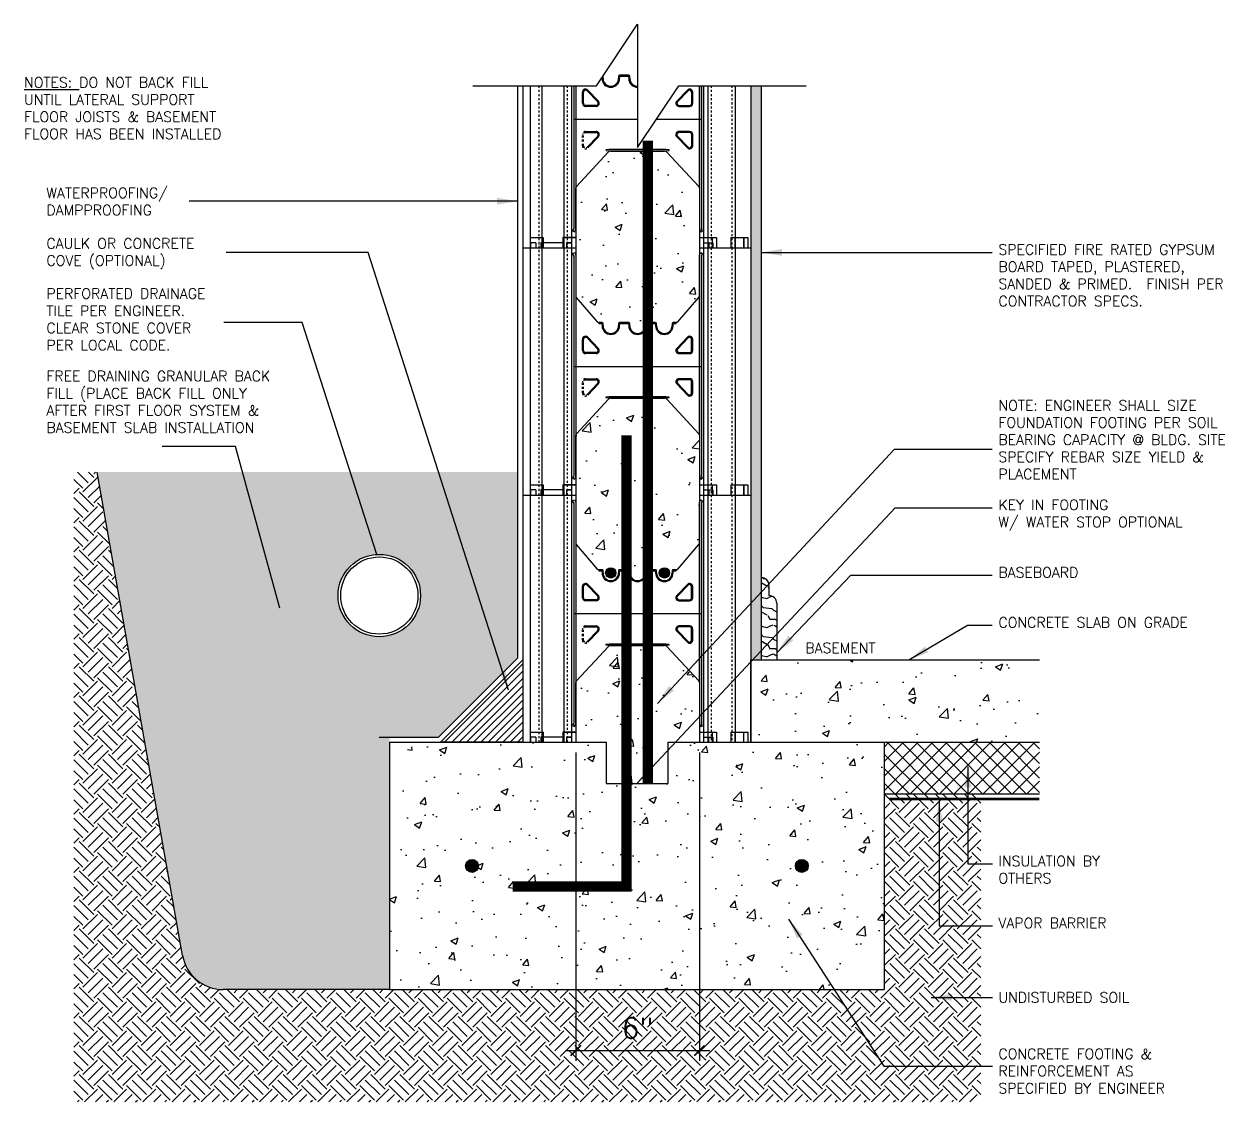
# Model space of a CAD drawing. Header units: inches. Extents: x -21.8 to 36.5, y -77.2 to -24.8.
import ezdxf

# ---------------------------------------------------------------- set-up
doc = ezdxf.new("R2010")
doc.units = ezdxf.units.IN
doc.header["$MEASUREMENT"] = 0
doc.linetypes.add('DASHED2', pattern=[0.375, 0.25, -0.125])
for name, color, linetype in [('LAYER 12', 12, 'Continuous'), ('LAYER 13', 13, 'Continuous'), ('LAYER 3', 3, 'Continuous'), ('LAYER 5', 5, 'Continuous'), ('LAYER 7', 7, 'Continuous'), ('LAYER 8', 8, 'Continuous'), ('LAYER 9', 9, 'Continuous')]:
    doc.layers.add(name, color=color, linetype=linetype)
doc.styles.add('NOTES', font='simplex.shx', dxfattribs={"height": 1})
doc.dimstyles.new('DIM-18$0', dxfattribs={"dimscale": 8, "dimtxt": 1, "dimasz": 0.125, "dimexe": 0.1875, "dimexo": 0.0625, "dimgap": 0.0625, "dimtad": 1, "dimdec": 4, "dimzin": 3, "dimdsep": 46, "dimlunit": 4, "dimtxsty": 'NOTES', "dimblk1": 'ARCHTICK', "dimblk2": 'ARCHTICK', "dimsah": 1, "dimcen": 0.0625, "dimclrd": 256, "dimclre": 256, "dimclrt": 7, "dimadec": 0, "dimazin": 0, "dimtfac": 1, "dimtdec": 4, "dimtofl": 0, "dimtmove": 0, "dimatfit": 3, "dimldrblk": 'ARCHTICK', "dimfxl": 1, "dimfrac": 2, "dimtolj": 1, "dimtzin": 0, "dimarcsym": 0})
doc.dimstyles.new('DIM-18$7', dxfattribs={"dimscale": 8, "dimtxt": 0.09375, "dimasz": 0.125, "dimexe": 0.1875, "dimexo": 0.0625, "dimgap": 0.0625, "dimtad": 0, "dimtih": 1, "dimtoh": 1, "dimdec": 4, "dimzin": 3, "dimdsep": 46, "dimlunit": 4, "dimtxsty": 'NOTES', "dimcen": 0.0625, "dimadec": 0, "dimazin": 0, "dimtfac": 1, "dimtdec": 4, "dimtofl": 0, "dimtmove": 0, "dimatfit": 3, "dimfxl": 1, "dimfrac": 2, "dimtolj": 1, "dimtzin": 0, "dimarcsym": 0})
pattern_1 = [(50, (0, 0), (3.5863, -0.31376), [0.375, -4.125]), (355, (0, 0), (-0.69376, 3.76096), [0.3, -3.3]), (100.4514, (0.299, -0.026), (2.89255, 3.4472), [0.3187, -3.50571]), (46.184, (0, 1), (5.3362, -0.8276), [0.5625, -6.1875]), (96.6356, (0.4447, 0.931), (4.6733, 4.8706), [0.47805, -5.25856]), (351.184, (0, 1), (4.6733, 4.8706), [0.45, -4.95]), (21, (0.5, 0.75), (2.98454, -2.0131), [0.375, -4.125]), (326, (0.5, 0.75), (1.21658, 3.62575), [0.3, -3.3]), (71.4514, (0.7487, 0.5822), (4.20111, 1.61265), [0.3187, -3.50571]), (37.5, (0, 0), (0.0608, 1.66447), [0, -3.26, 0, -3.35, 0, -3.3125]), (7.5, (0, 0), (1.315348, 1.97206), [0, -1.91, 0, -3.185, 0, -1.2625]), (327.5, (-1.115, 0), (2.669112, -0.112774), [0, -1.25, 0, -3.9, 0, -5.175]), (317.5, (-1.615, 0), (2.91593, 0.500525), [0, -1.625, 0, -2.59, 0, -3.675])]

# ---------------------------------------------------------------- blocks, each defined once
blk = doc.blocks.new('A$C262E59E6')
at = {"layer": 'LAYER 12'}
for p, q in [((0.35, 12.5), (0.975, 12.5)), ((0.35, 12.5), (0.35, 0)), ((0.35, 12.5), (0.975, 12.5)), ((0.35, 12.5), (0.35, 12)), ((0.925, 12.5), (0.925, 0)), ((0.975, 12.5), (0.975, 12)), ((0.975, 12.5), (0.975, 12)), ((1.937, 12.5), (1.937, 12)), ((1.937, 12.5), (2.562, 12.5)), ((1.937, 12.5), (1.937, 12)), ((1.937, 12.5), (2.562, 12.5)), ((1.987, 12.5), (1.987, 0)), ((2.112, 12.25), (2.112, 12)), ((2.112, 12.25), (2.362, 12.25)), ((2.362, 12.25), (2.362, 0)), ((2.562, 12.5), (2.562, 12)), ((8.562, 12.5), (9.187, 12.5)), ((8.562, 12.5), (8.562, 12)), ((8.562, 12.5), (9.187, 12.5)), ((8.762, 12.25), (8.762, 0)), ((8.762, 12.25), (9.012, 12.25)), ((8.762, 12.25), (8.762, 12)), ((8.762, 12.25), (9.012, 12.25)), ((9.012, 12.25), (9.012, 12)), ((9.012, 12.25), (9.012, 12)), ((9.187, 12.5), (9.187, 12)), ((9.187, 12.5), (9.187, 12)), ((10.087, 12.5), (10.087, 12)), ((10.087, 12.5), (10.712, 12.5)), ((10.087, 12.5), (10.087, 12)), ((10.087, 12.5), (10.712, 12.5)), ((10.712, 12.5), (10.712, 12)), ((10.712, 12.5), (10.712, 12)), ((2.41, 11.727), (2.497, 11.777)), ((2.456, 11.648), (2.41, 11.727)), ((2.497, 11.777), (2.556, 11.675)), ((8.569, 11.675), (8.628, 11.777)), ((8.628, 11.777), (8.715, 11.727)), ((8.715, 11.727), (8.669, 11.648)), ((8.977, 12), (8.977, 0)), ((10.297, 12), (10.297, 0)), ((2.462, 11.625), (2.462, 0.927)), ((2.462, 11.586), (2.462, 11.623)), ((2.562, 11.65), (2.562, 9.67)), ((8.562, 9.67), (8.562, 11.65)), ((8.662, 11.625), (8.662, 0.927)), ((8.662, 11.623), (8.662, 11.586)), ((2.562, 9.67), (2.562, 2.909)), ((2.59, 9.601), (3.608, 8.411)), ((7.517, 8.411), (8.535, 9.601)), ((8.562, 2.909), (8.562, 9.67)), ((3.68, 8.38), (3.687, 8.38)), ((3.837, 8.38), (3.68, 8.38)), ((3.687, 8.38), (3.687, 8.33)), ((3.687, 8.33), (3.787, 8.33)), ((3.837, 8.28), (3.837, 8.225)), ((3.887, 8.225), (3.887, 8.33)), ((4.637, 8.33), (4.637, 8.225)), ((5.137, 8.38), (4.687, 8.38)), ((4.687, 8.225), (4.687, 8.28)), ((4.737, 8.33), (5.087, 8.33)), ((5.137, 8.28), (5.137, 8.225)), ((5.187, 8.225), (5.187, 8.33)), ((5.937, 8.33), (5.937, 8.225)), ((6.437, 8.38), (5.987, 8.38)), ((5.987, 8.225), (5.987, 8.28)), ((6.037, 8.33), (6.387, 8.33)), ((6.437, 8.28), (6.437, 8.225)), ((6.487, 8.225), (6.487, 8.33)), ((7.237, 8.33), (7.237, 8.225)), ((7.445, 8.38), (7.287, 8.38)), ((7.287, 8.225), (7.287, 8.28)), ((7.337, 8.33), (7.437, 8.33)), ((7.437, 8.33), (7.437, 8.38)), ((7.437, 8.38), (7.445, 8.38)), ((3.11, 7.63), (3.629, 7.089)), ((3.146, 7.665), (3.665, 7.124)), ((7.979, 7.665), (7.46, 7.124)), ((8.015, 7.63), (7.496, 7.089)), ((2.887, 7.02), (2.887, 7.561)), ((2.937, 7.02), (2.937, 7.561)), ((8.187, 7.02), (8.187, 7.561)), ((8.237, 7.02), (8.237, 7.561)), ((3.557, 6.92), (3.037, 6.92)), ((3.557, 6.87), (3.037, 6.87)), ((7.568, 6.92), (8.087, 6.92)), ((7.568, 6.87), (8.087, 6.87)), ((2.462, 6.25), (8.662, 6.25)), ((3.037, 5.65), (3.557, 5.65)), ((3.037, 5.6), (3.557, 5.6)), ((3.629, 5.431), (3.11, 4.89)), ((3.665, 5.396), (3.146, 4.855)), ((7.46, 5.396), (7.979, 4.855)), ((7.496, 5.431), (8.015, 4.89)), ((8.087, 5.65), (7.568, 5.65)), ((8.087, 5.6), (7.568, 5.6)), ((8.187, 4.959), (8.187, 5.5)), ((8.237, 4.959), (8.237, 5.5)), ((4.192, 4.77), (4.036, 4.755)), ((4.036, 4.735), (4.192, 4.72)), ((5.562, 4.77), (4.192, 4.77)), ((4.192, 4.72), (5.562, 4.72)), ((4.25, 4.7), (5.562, 4.7)), ((6.933, 4.77), (5.562, 4.77)), ((5.562, 4.72), (6.933, 4.72)), ((5.562, 4.7), (6.875, 4.7)), ((7.089, 4.755), (6.933, 4.77)), ((6.933, 4.72), (7.089, 4.735)), ((2.592, 2.979), (4.144, 4.656)), ((6.981, 4.656), (8.533, 2.979)), ((2.562, 0.9), (2.562, 2.909)), ((8.562, 2.909), (8.562, 0.9)), ((2.456, 0.902), (2.41, 0.823)), ((2.41, 0.823), (2.497, 0.773)), ((2.462, 0.964), (2.462, 0.927)), ((2.497, 0.773), (2.556, 0.875)), ((8.569, 0.875), (8.628, 0.773)), ((8.628, 0.773), (8.715, 0.823)), ((8.662, 0.927), (8.662, 0.964)), ((8.715, 0.823), (8.669, 0.902)), ((0.35, 0.5), (0.975, 0.5)), ((0.35, 0.5), (0.975, 0.5)), ((0.35, 0.5), (0.35, 0)), ((0.35, 0.5), (0.975, 0.5)), ((0.35, 0.5), (0.35, 0)), ((0.35, 0.5), (0.975, 0.5)), ((0.35, 0.5), (0.975, 0.5)), ((0.35, 0.5), (0.975, 0.5)), ((0.35, 0.5), (0.975, 0.5)), ((0.35, 0.5), (0.35, 0)), ((0.35, 0.5), (0.975, 0.5)), ((0.35, 0.5), (0.35, 0)), ((0.35, 0.5), (0.975, 0.5)), ((0.35, 0.5), (0.975, 0.5)), ((0.35, 0.5), (0.975, 0.5)), ((0.35, 0.5), (0.975, 0.5)), ((0.35, 0.5), (0.35, 0)), ((0.35, 0.5), (0.975, 0.5)), ((0.35, 0.5), (0.975, 0.5)), ((0.35, 0.5), (0.975, 0.5)), ((0.35, 0.5), (0.975, 0.5)), ((0.35, 0.5), (0.35, 0)), ((0.35, 0.5), (0.975, 0.5)), ((0.35, 0.5), (0.975, 0.5)), ((0.35, 0.5), (0.975, 0.5)), ((0.35, 0.5), (0.35, 0)), ((0.35, 0.5), (0.975, 0.5)), ((0.35, 0.5), (0.35, 0)), ((0.35, 0.5), (0.35, 0)), ((0.375, 0.25), (0.375, 0)), ((0.625, 0.25), (0.375, 0.25)), ((0.375, 0.25), (0.375, 0)), ((0.625, 0.25), (0.375, 0.25)), ((0.375, 0.25), (0.375, 0)), ((0.625, 0.25), (0.375, 0.25)), ((0.625, 0.25), (0.625, 0)), ((0.625, 0.25), (0.625, 0)), ((0.625, 0.25), (0.625, 0)), ((1.937, 0.25), (0.875, 0.25)), ((0.875, 0.25), (0.875, 0)), ((1.937, 0.25), (0.875, 0.25)), ((0.875, 0.25), (0.875, 0)), ((1.937, 0.25), (0.875, 0.25)), ((0.875, 0.25), (0.875, 0)), ((0.975, 0.5), (0.975, 0)), ((0.975, 0.5), (0.975, 0)), ((0.975, 0.5), (0.975, 0)), ((0.975, 0.5), (0.975, 0)), ((0.975, 0.5), (0.975, 0)), ((0.975, 0.5), (0.975, 0)), ((0.975, 0.5), (0.975, 0)), ((0.975, 0.5), (0.975, 0)), ((0.975, 0.5), (0.975, 0)), ((0.975, 0.5), (0.975, 0)), ((0.975, 0.5), (0.975, 0)), ((0.975, 0.5), (0.975, 0)), ((0.975, 0.5), (0.975, 0)), ((0.975, 0.5), (0.975, 0)), ((0.975, 0.5), (0.975, 0)), ((0.975, 0.5), (0.975, 0)), ((0.975, 0.5), (0.975, 0)), ((0.975, 0.5), (0.975, 0)), ((0.975, 0.5), (0.975, 0)), ((0.975, 0.5), (0.975, 0)), ((1.937, 0.5), (1.937, 0)), ((1.937, 0.5), (2.562, 0.5)), ((1.937, 0.5), (1.937, 0)), ((1.937, 0.5), (2.562, 0.5)), ((1.937, 0.5), (1.937, 0)), ((1.937, 0.5), (2.562, 0.5)), ((1.937, 0.5), (1.937, 0)), ((1.937, 0.5), (2.562, 0.5)), ((1.937, 0.5), (1.937, 0)), ((1.937, 0.5), (2.562, 0.5)), ((1.937, 0.5), (1.937, 0)), ((1.937, 0.5), (2.562, 0.5)), ((1.937, 0.5), (1.937, 0)), ((1.937, 0.5), (2.562, 0.5)), ((1.937, 0.5), (1.937, 0)), ((2.562, 0.5), (1.937, 0.5)), ((1.937, 0.5), (1.937, 0)), ((1.937, 0.5), (2.562, 0.5)), ((1.937, 0.5), (1.937, 0)), ((1.937, 0.5), (2.562, 0.5)), ((1.937, 0.5), (1.937, 0)), ((1.937, 0.5), (2.562, 0.5)), ((1.937, 0.5), (1.937, 0)), ((1.937, 0.5), (2.562, 0.5)), ((1.937, 0.5), (1.937, 0)), ((1.937, 0.5), (2.562, 0.5)), ((1.937, 0.5), (1.937, 0)), ((1.937, 0.5), (2.562, 0.5)), ((1.937, 0.5), (1.937, 0)), ((1.937, 0.5), (2.562, 0.5)), ((1.937, 0.5), (1.937, 0)), ((1.937, 0.5), (2.562, 0.5)), ((1.937, 0.5), (1.937, 0)), ((1.937, 0.5), (2.562, 0.5)), ((1.937, 0.5), (1.937, 0)), ((1.937, 0.5), (2.562, 0.5)), ((1.937, 0.5), (1.937, 0)), ((2.562, 0.5), (1.937, 0.5)), ((1.937, 0.5), (1.937, 0)), ((1.937, 0.5), (2.562, 0.5)), ((1.937, 0.5), (1.937, 0)), ((1.937, 0.5), (2.562, 0.5)), ((1.937, 0.5), (1.937, 0)), ((2.562, 0.5), (1.937, 0.5)), ((1.937, 0.5), (1.937, 0)), ((1.937, 0.5), (2.562, 0.5)), ((2.112, 0.25), (2.112, 0)), ((2.112, 0.25), (2.362, 0.25)), ((2.112, 0.25), (2.112, 0)), ((2.112, 0.25), (2.362, 0.25)), ((2.112, 0.25), (2.112, 0)), ((2.112, 0.25), (2.362, 0.25)), ((2.112, 0.25), (2.112, 0)), ((2.362, 0.25), (2.112, 0.25)), ((2.112, 0.25), (2.112, 0)), ((2.112, 0.25), (2.362, 0.25)), ((2.112, 0.25), (2.112, 0)), ((2.112, 0.25), (2.362, 0.25)), ((2.112, 0.25), (2.112, 0)), ((2.112, 0.25), (2.362, 0.25)), ((2.112, 0.25), (2.112, 0)), ((2.112, 0.25), (2.362, 0.25)), ((2.112, 0.25), (2.112, 0)), ((2.112, 0.25), (2.362, 0.25)), ((2.112, 0.25), (2.112, 0)), ((2.362, 0.25), (2.112, 0.25)), ((2.112, 0.25), (2.112, 0)), ((2.112, 0.25), (2.362, 0.25)), ((2.112, 0.25), (2.112, 0)), ((2.362, 0.25), (2.112, 0.25)), ((2.362, 0.25), (2.362, 0)), ((2.362, 0.25), (2.362, 0)), ((2.362, 0.25), (2.362, 0)), ((2.562, 0.5), (2.562, 0)), ((2.562, 0.5), (2.562, 0)), ((2.562, 0.5), (2.562, 0)), ((2.562, 0.5), (2.562, 0)), ((2.562, 0.5), (2.562, 0)), ((2.562, 0.5), (2.562, 0)), ((2.562, 0.5), (2.562, 0)), ((2.562, 0.5), (2.562, 0)), ((2.562, 0.5), (2.562, 0)), ((2.562, 0.5), (2.562, 0)), ((2.562, 0.5), (2.562, 0)), ((8.562, 0.5), (9.183, 0.5)), ((8.562, 0.5), (9.183, 0.5)), ((8.562, 0.5), (9.183, 0.5)), ((8.758, 0.25), (8.758, 0)), ((8.758, 0.25), (9.008, 0.25)), ((8.758, 0.25), (9.008, 0.25)), ((8.758, 0.25), (8.758, 0)), ((8.758, 0.25), (9.008, 0.25)), ((8.762, 0.5), (8.762, 0)), ((8.762, 0.5), (9.387, 0.5)), ((8.962, 0.25), (9.212, 0.25)), ((9.008, 0.25), (9.008, 0)), ((9.008, 0.25), (9.008, 0)), ((9.008, 0.25), (9.008, 0)), ((9.183, 0.5), (9.183, 0)), ((9.183, 0.5), (9.183, 0)), ((9.183, 0.5), (9.183, 0)), ((9.212, 0.25), (9.212, 0)), ((9.387, 0.5), (9.387, 0)), ((10.083, 0.5), (10.083, 0)), ((10.083, 0.5), (10.708, 0.5)), ((10.083, 0.5), (10.083, 0)), ((10.083, 0.5), (10.708, 0.5)), ((10.083, 0.5), (10.083, 0)), ((10.083, 0.5), (10.708, 0.5)), ((10.287, 0.5), (10.287, 0)), ((10.287, 0.5), (10.912, 0.5)), ((10.708, 0.5), (10.708, 0)), ((10.708, 0.5), (10.708, 0)), ((10.708, 0.5), (10.708, 0)), ((10.912, 0.5), (10.912, 0))]:
    blk.add_line(p, q, dxfattribs=at)
at = {"layer": 'LAYER 12', "linetype": 'DASHED2', "ltscale": 0.15}
for p, q in [((0.765, 12.5), (0.765, 0)), ((2.147, 12.5), (2.147, 0)), ((9.137, 12), (9.137, 0)), ((10.137, 12), (10.137, 0)), ((2.887, 4.959), (2.887, 5.5)), ((2.937, 4.959), (2.937, 5.5))]:
    blk.add_line(p, q, dxfattribs=at)
at = {"layer": 'LAYER 12'}
for centre, radius, start, end in [((2.512, 11.65), 0.05, 0, 30), ((8.612, 11.65), 0.05, 150, 180), ((2.412, 11.623), 0.05, 0, 30), ((8.712, 11.623), 0.05, 150, 180), ((2.662, 9.67), 0.1, 180, 223.83086), ((8.462, 9.67), 0.1, 316.16914, 360), ((3.68, 8.48), 0.1, 223.83086, 270), ((3.787, 8.28), 0.05, 360, 90), ((3.837, 8.33), 0.05, 0, 90), ((4.262, 8.225), 0.425, 180, 360), ((4.262, 8.225), 0.375, 180, 0), ((4.687, 8.33), 0.05, 90, 180), ((4.737, 8.28), 0.05, 90, 180), ((5.087, 8.28), 0.05, 360, 90), ((5.137, 8.33), 0.05, 0, 90), ((5.562, 8.225), 0.425, 180, 270), ((5.562, 8.225), 0.375, 180, 270), ((5.562, 8.225), 0.425, 270, 0), ((5.562, 8.225), 0.375, 270, 0), ((5.987, 8.33), 0.05, 90, 180), ((6.037, 8.28), 0.05, 90, 180), ((6.387, 8.28), 0.05, 0, 90), ((6.437, 8.33), 0.05, 0, 90), ((6.862, 8.225), 0.425, 180, 0), ((6.862, 8.225), 0.375, 180, 0), ((7.287, 8.33), 0.05, 90, 180), ((7.337, 8.28), 0.05, 90, 180), ((7.445, 8.48), 0.1, 270, 316.16914), ((3.037, 7.561), 0.15, 43.83086, 180), ((3.037, 7.561), 0.1, 43.83086, 180), ((8.087, 7.561), 0.15, 0, 136.16914), ((8.087, 7.561), 0.1, 0, 136.16914), ((3.037, 7.02), 0.15, 180, 270), ((3.037, 7.02), 0.1, 180, 270), ((3.557, 7.02), 0.15, 270, 43.83086), ((3.557, 7.02), 0.1, 270, 43.83086), ((7.568, 7.02), 0.15, 136.16914, 270), ((7.568, 7.02), 0.1, 136.16914, 270), ((8.087, 7.02), 0.15, 270, 0), ((8.087, 7.02), 0.1, 270, 360), ((3.557, 5.5), 0.15, 316.16914, 90), ((3.557, 5.5), 0.1, 316.16914, 90), ((7.568, 5.5), 0.15, 90, 223.83086), ((7.568, 5.5), 0.1, 90, 223.83086), ((8.087, 5.5), 0.15, 360, 90), ((8.087, 5.5), 0.1, 0, 90), ((4.037, 4.745), 0.01, 97.40989, 262.59011), ((4.25, 4.55), 0.15, 90, 135), ((6.875, 4.55), 0.15, 45, 90), ((7.088, 4.745), 0.01, 277.40989, 82.59011), ((8.087, 4.959), 0.15, 223.83086, 360), ((8.087, 4.959), 0.1, 223.83086, 0), ((2.662, 2.909), 0.1, 135, 180), ((8.462, 2.909), 0.1, 360, 45), ((2.412, 0.927), 0.05, 330, 360), ((2.512, 0.9), 0.05, 330, 360), ((8.612, 0.9), 0.05, 180, 210), ((8.712, 0.927), 0.05, 180, 210)]:
    blk.add_arc(centre, radius, start, end, dxfattribs=at)
at = {"layer": 'LAYER 12', "linetype": 'DASHED2', "ltscale": 0.15}
for centre, radius, start, end in [((3.037, 5.5), 0.15, 90, 180), ((3.037, 5.5), 0.1, 90, 180), ((3.037, 4.959), 0.15, 180, 316.16914), ((3.037, 4.959), 0.1, 180, 316.16914)]:
    blk.add_arc(centre, radius, start, end, dxfattribs=at)
at = {"layer": 'LAYER 3'}
for p, q in [((0, 12), (0, 0)), ((0, 12), (2.562, 12)), ((2.562, 12), (2.562, 0)), ((8.562, 12), (8.562, 0)), ((8.562, 12), (11.062, 12)), ((11.062, 12), (11.062, 0)), ((0, 0), (2.562, 0)), ((8.562, 0), (11.062, 0))]:
    blk.add_line(p, q, dxfattribs=at)
blk = doc.blocks.new('_ArchTick')
at = {"color": 0, "linetype": 'ByBlock', "const_width": 0.15}
blk.add_lwpolyline([(-0.5, -0.5), (0.5, 0.5)], dxfattribs=at)
blk = doc.blocks.new('*D6')
at = {"layer": 'DEFPOINTS', "color": 0}
for p in [(5, -59.705), (11, -59.705), (11, -74.667)]:
    blk.add_point(p, dxfattribs=at)
at = {"layer": 'LAYER 8', "lineweight": -2}
for p, q in [((5, -60.205), (5, -75.167)), ((11, -60.205), (11, -75.167)), ((4.5, -74.667), (11.5, -74.667))]:
    blk.add_line(p, q, dxfattribs=at)
at = {"layer": 'LAYER 8', "lineweight": -2, "xscale": 0.5, "yscale": 0.5, "zscale": 0.5, "rotation": 180}
blk.add_blockref('_ArchTick', (5, -74.667), dxfattribs=at)
at = {"layer": 'LAYER 8', "lineweight": -2, "xscale": 0.5, "yscale": 0.5, "zscale": 0.5}
blk.add_blockref('_ArchTick', (11, -74.667), dxfattribs=at)
at = {"layer": 'LAYER 8', "color": 7, "insert": (8, -73.572), "char_height": 1, "attachment_point": 5, "style": 'NOTES'}
blk.add_mtext('\\A1;6"', dxfattribs=at)

msp = doc.modelspace()

# ---------------------------------------------------------------- hatches: boundary and pattern name
at = {"layer": 'LAYER 12'}
h = msp.add_hatch(dxfattribs=at)
h.set_pattern_fill('AR-SAND,_O', color=256, scale=0.25)
h.set_pattern_definition([(37.5, (0, 0), (-0.0157483, 0.481706), [0, -0.38, 0, -0.425, 0, -0.40625]), (7.5, (0, 0), (0.442444, 0.7055365), [0, -0.205, 0, -0.3425, 0, -0.13125]), (327.5, (-0.3075, 0), (0.7785355, 0.0014148), [0, -0.125, 0, -0.45, 0, -0.5875]), (317.5, (-0.3075, 0), (0.751532, 0.219419), [0, -0.0625, 0, -0.295, 0, -0.3375])])
h.paths.add_polyline_path([(14, -27.83585), (13.5, -27.83585), (13.5, -35.70515), (13.5, -47.70515), (13.5, -55.70516), (14, -55.70516)])
h = msp.add_hatch(dxfattribs=at)
h.set_pattern_fill('EARTH', color=256, scale=4, angle=45, style=0)
h.paths.add_polyline_path([(24.65419, -62.20516), (19.96875, -62.20516), (19.96875, -71.70517), (-4.03125, -71.70517), (-12.10746, -71.70517, -0.36397023), (-14.07707, -70.05247), (-18.21534, -46.5832), (-19.3501, -46.5832), (-19.3501, -77.16468), (24.65419, -77.16468)])
h.paths.add_polyline_path([(7.08333, -74.32193), (8.91667, -74.32193), (8.91667, -72.63145), (7.08333, -72.63145)], flags=24)
h = msp.add_hatch(dxfattribs=at)
h.set_pattern_fill('WOOD2,_O', color=256, angle=45)
h.set_pattern_definition([(18.4349, (-0.396, 0.396), (-1.414214, 1.5e-06), [0.134164, -2.101904]), (329.5742, (-0.2687, 0.438406), (-24.041627096, 14.142142212), [0.516624, -51.145742]), (297.4744, (-0.53033, 0.883883), (7.778166563, -14.84924607), [0.199249, -19.72561]), (0, (-0.4384, 0.7071), (0.707107, 0.707107), [0.254558, -1.159655]), (315, (-0.1838, 0.7071), (1.414214, -3e-16), [0.19, -0.81]), (354.0939, (-0.049497, 0.572756), (14.142136997, -1.414203577), [0.412311, -20.203218]), (315, (0.3606, 0.5303), (1.414214, -3e-16), [0.12, -0.88]), (332.5256, (-0.26163, 1.152584), (-14.84924607, 7.778166563), [0.199249, -19.72561]), (348.6901, (-0.08485, 1.06066), (-2.121321, 0.7071055), [0.216333, -3.389218]), (24.7751, (0.12728, 1.018234), (10.606605678, 4.94973964), [0.202485, -20.045972])])
h.paths.add_polyline_path([(14, -55.70516), (14.75, -55.70516), (14.75, -52.95516, 0.41421356), (14.375, -52.58016), (14.375, -52.08016, 0.41421356), (14, -51.70516)])
h = msp.add_hatch(dxfattribs=at)
h.set_pattern_fill('ANSI31', color=256, scale=2, style=0)
h.paths.add_polyline_path([(2.4375, -55.70517), (-1.5625, -59.70517), (2.4375, -59.70516)])
h = msp.add_hatch(dxfattribs=at)
h.set_pattern_fill('ANSI37,_O', color=256, scale=4)
h.set_pattern_definition([(45, (0, 0), (-0.3535534, 0.3535534), []), (135, (0, 0), (-0.3535534, -0.3535534), [])])
h.paths.add_polyline_path([(27.5, -62.20516), (27.5, -59.70516), (19.96875, -59.70516), (19.96875, -62.20516)])
at = {"layer": 'LAYER 13'}
h = msp.add_hatch(dxfattribs=at)
h.set_pattern_fill('AR-CONC,_O', color=256, scale=0.5)
h.set_pattern_definition(pattern_1)
h.paths.add_polyline_path([(11, -32.75749), (9.50254, -31.13941), (9.42779, -31.05864), (9.31287, -31.00513), (6.8083, -31.00513), (6.58107, -31.04907), (5, -32.75749), (5, -38.03609), (6.125, -39.32515), (9.88238, -39.32515), (11, -38.03491)])
h = msp.add_hatch(dxfattribs=at)
h.set_pattern_fill('AR-CONC,_O', color=256, scale=0.5)
h.set_pattern_definition(pattern_1)
h.paths.add_polyline_path([(11, -44.7575), (9.50254, -43.13942), (9.42779, -43.05865), (9.31287, -43.00515), (6.8083, -43.00515), (6.58107, -43.04908), (5, -44.7575), (5, -50.0361), (6.125, -51.32516), (9.88238, -51.32516), (11, -50.03493)])
h = msp.add_hatch(dxfattribs=at)
h.set_pattern_fill('AR-CONC,_O', color=256, scale=0.5)
h.set_pattern_definition(pattern_1)
h.paths.add_polyline_path([(11, -56.79658), (9.31287, -55.00516), (8.49758, -55.00516), (8.49758, -61.70517), (9.46875, -61.70517), (9.46875, -59.70517), (11, -59.63972)])
h.paths.add_polyline_path([(8.49758, -55.00516), (7.46875, -55.00516), (7.46875, -61.70517), (8.49758, -61.70517)])
h.paths.add_polyline_path([(7.46875, -55.00516), (6.68713, -55.00516), (5.00761, -56.75831), (5, -59.70517), (6.46875, -59.70517), (6.46875, -61.70517), (7.46875, -61.70517)])
h = msp.add_hatch(dxfattribs=at)
h.set_pattern_fill('AR-CONC,_O', color=256, scale=0.5)
h.set_pattern_definition(pattern_1)
h.paths.add_polyline_path([(27.5, -55.70516), (13.5, -55.70516), (13.5, -59.70516), (27.5, -59.70516)])
h = msp.add_hatch(dxfattribs=at)
h.set_pattern_fill('AR-CONC,_O', color=256, scale=0.5)
h.set_pattern_definition(pattern_1)
h.paths.add_polyline_path([(9.46875, -61.70517), (6.46875, -61.70517), (6.46875, -59.70517), (-2.03125, -59.70517, 0.41421356), (-4.03125, -61.70517), (-4.03125, -71.70517), (19.96875, -71.70517), (19.96875, -59.70517), (9.46875, -59.70517)])
h.paths.add_polyline_path([(16.28125, -65.70517, -1), (15.65625, -65.70517, -1)], flags=16)
h.paths.add_polyline_path([(0.28125, -65.70517, -1), (-0.34375, -65.70517, -1)], flags=16)
at = {"layer": 'LAYER 8'}
for points in [[(6.95, -51.48016, 1), (6.45, -51.48016, 1)], [(9.55, -51.48016, 1), (9.05, -51.48016, 1)]]:
    msp.add_hatch(color=256, dxfattribs=at).paths.add_polyline_path(points)
h = msp.add_hatch(color=256, dxfattribs=at)
h.dxf.hatch_style = 1
h.paths.add_polyline_path([(-0.34375, -65.70517, 1), (0.28125, -65.70517, 1)])
h = msp.add_hatch(color=256, dxfattribs=at)
h.dxf.hatch_style = 1
h.paths.add_polyline_path([(15.65625, -65.70517, 1), (16.28125, -65.70517, 1)])
at = {"layer": 'LAYER 9'}
h = msp.add_hatch(dxfattribs=at)
h.set_pattern_fill('GRAVEL,_O', color=256, scale=2)
h.set_pattern_definition([(228.0128, (1.44, 2), (-15.99999646, -18.00000268), [0.269072, -26.638176]), (184.9697, (1.26, 1.8), (24.0000021, 1.99998261), [0.461736, -45.71185]), (132.5104, (0.8, 1.76), (19.99998144, -22.00001735), [0.325576, -32.232064]), (267.2737, (0.02, 1.26), (1.99999204, 40.00000059), [0.420476, -41.627116]), (292.8337, (0, 0.84), (-10.00001981, 23.99999282), [0.41231, -40.818746]), (357.2737, (0.16, 0.46), (-40.00000059, 1.99999204), [0.420476, -41.627116]), (37.6942, (0.58, 0.44), (-26.00001469, -19.99998081), [0.556058, -55.049698]), (72.2553, (1.02, 0.78), (14.000021525, 43.99999246), [0.524976, -51.972642]), (121.4296, (1.18, 1.28), (-16.00001647, 25.99999007), [0.4219, -41.768146]), (175.2364, (0.96, 1.64), (22.0000019, -1.99998307), [0.481664, -23.601526]), (222.3974, (0.48, 1.68), (-24.0000147, -21.999984164), [0.622896, -61.66675]), (138.8141, (2, 1.24), (-14.0000059, 11.99999463), [0.2126, -21.04769]), (171.4692, (1.84, 1.38), (25.99999657, -4.00001582), [0.404474, -40.043022]), (225, (1.44, 1.44), (-2e-16, -2), [0.28284, -2.545584]), (203.1986, (1.3, 1.68), (9.9999995, 4.00000265), [0.152316, -15.07923]), (291.8014, (1.16, 1.62), (-1.9999998, 6.0000005), [0.215406, -10.554924]), (30.9638, (1.24, 1.42), (5.999996, 4.000005), [0.34986, -11.312046]), (161.5651, (1.54, 1.6), (4.000001, -1.999997), [0.25298, -6.071574]), (16.3895, (0, 1.62), (20.0000044, 5.99998542), [0.3544, -35.08569]), (70.3462, (0.34, 1.72), (-7.9999905, -22.00000427), [0.297322, -29.434816]), (293.1986, (1.54, 2), (-4.00000265, 9.9999995), [0.30463, -14.926916]), (343.6105, (1.66, 1.72), (-20.0000044, 5.99998542), [0.3544, -35.08569]), (339.444, (0, 0.38), (-10.0000037, 3.999992), [0.34176, -16.74625]), (294.7751, (0.32, 0.26), (-9.99998438, 22.00000684), [0.286356, -28.349286]), (66.8014, (1.56, 0), (4.00000265, 9.9999995), [0.30463, -14.926916]), (17.354, (1.68, 0.28), (-26.00000404, -7.999989), [0.335262, -33.190848]), (69.444, (0.58, 0), (-3.999992, -10.0000037), [0.17088, -16.91713]), (101.3099, (1.44, 0), (-1.9999953, 8.0000015), [0.10198, -10.09606]), (165.9638, (1.42, 0.1), (6.000001, -1.999996), [0.41231, -7.8339]), (186.009, (1.02, 0.2), (19.9999995, 1.99999863), [0.3821, -37.827846]), (303.6901, (1.24, 1.24), (-2.0000027, 3.999999), [0.288444, -6.92266]), (353.1572, (1.4, 1), (33.99999873, -4.000016), [0.503588, -49.855126]), (60.9454, (1.9, 0.94), (-8.00000005, -14.00000077), [0.20591, -20.38535]), (90, (2, 1.12), (-2, 2), [0.12, -1.88]), (120.2564, (0.98, 0.26), (7.99998977, -14.0000049), [0.277848, -27.50704]), (48.0128, (0.84, 0.5), (15.99999646, 18.00000268), [0.538144, -26.369104]), (0, (1.2, 0.9), (2, 2), [0.52, -1.48]), (325.3048, (1.72, 0.9), (-19.99998852, 14.00001722), [0.316228, -31.306548]), (254.0546, (1.98, 0.72), (-1.9999998, -8.0000003), [0.291204, -14.269016]), (207.646, (1.9, 0.44), (-37.99999161, -20.00001543), [0.47413, -46.938948]), (175.4261, (1.48, 0.22), (-26.00000112, 1.9999896), [0.501598, -49.658148])])
h.paths.add_polyline_path([(2.1875, -55.60162), (2.1875, -46.5832), (-18.21534, -46.5832), (-14.07707, -70.05247, 0.36397023), (-12.10746, -71.70517), (-4.03125, -71.70517), (-4.03125, -59.70517), (-4.03125, -59.45517), (-1.66605, -59.45517)])
h.paths.add_polyline_path([(-6.53071, -52.58021, -1), (-2.53071, -52.58021, -1)], flags=16)
h.paths.add_polyline_path([(-6.40571, -52.58021, -1), (-2.65571, -52.58021, -1)], flags=0)

# ---------------------------------------------------------------- linework, layer by layer
msp.add_line((-4.03125, -71.70517), (-4.28125, -71.70517))
at = {"layer": 'LAYER 12'}
for p, q in [((6.325, -27.48013), (6.325, -27.37513)), ((7.075, -27.37513), (7.075, -27.48013)), ((7.575, -27.32513), (7.125, -27.32513)), ((7.175, -27.37513), (7.525, -27.37513)), ((7.625, -27.48013), (7.625, -27.37513)), ((2.7875, -27.83585), (2.7875, -35.70513)), ((3.3625, -27.83585), (3.3625, -35.70513)), ((4.425, -27.83585), (4.425, -35.70513)), ((4.8, -27.83585), (4.8, -35.70513)), ((4.9, -27.83585), (4.9, -34.77788)), ((5, -27.83585), (5, -32.79656)), ((6.275, -27.42513), (6.275, -27.48013)), ((7.125, -27.48013), (7.125, -27.42513)), ((7.575, -27.42513), (7.575, -27.48013)), ((11, -32.79656), (11, -27.83585)), ((11.1, -27.83585), (11.1, -34.77788)), ((11.2, -27.83585), (11.2, -35.70513)), ((11.415, -27.83585), (11.415, -35.70513)), ((12.735, -27.83585), (12.735, -35.70513)), ((5.325, -28.68513), (5.325, -28.14411)), ((5.375, -28.68513), (5.375, -28.14411)), ((5.54714, -28.07486), (6.06652, -28.61588)), ((5.58321, -28.04023), (6.10259, -28.58125)), ((10.41679, -28.04023), (9.89741, -28.58125)), ((10.45286, -28.07486), (9.93348, -28.61588)), ((10.625, -28.68513), (10.625, -28.14411)), ((10.675, -28.68513), (10.675, -28.14411)), ((5.99438, -28.78513), (5.475, -28.78513)), ((5.99438, -28.83513), (5.475, -28.83513)), ((10.00562, -28.78513), (10.525, -28.78513)), ((10.00562, -28.83513), (10.525, -28.83513)), ((4.9, -29.45513), (8, -29.45513)), ((8.92048, -29.45513), (11.1, -29.45513)), ((5.475, -30.05513), (5.99438, -30.05513)), ((5.475, -30.10513), (5.99438, -30.10513)), ((6.06652, -30.27439), (5.54714, -30.81541)), ((9.93348, -30.27439), (10.45286, -30.81541)), ((10.525, -30.05513), (10.00562, -30.05513)), ((10.525, -30.10513), (10.00562, -30.10513)), ((10.625, -30.74616), (10.625, -30.20513)), ((10.675, -30.74616), (10.675, -30.20513)), ((6.10259, -30.30901), (5.58321, -30.85004)), ((9.89741, -30.30901), (10.41679, -30.85004)), ((5.02929, -32.72584), (6.58107, -31.04907)), ((6.62973, -30.93513), (6.47362, -30.95022)), ((6.47362, -30.97005), (6.62973, -30.98513)), ((8, -30.93513), (6.62973, -30.93513)), ((6.62973, -30.98513), (8, -30.98513)), ((6.68713, -31.00513), (8, -31.00513)), ((9.37027, -30.93513), (8, -30.93513)), ((8, -30.98513), (9.37027, -30.98513)), ((8, -31.00513), (9.31287, -31.00513)), ((9.52638, -30.95022), (9.37027, -30.93513)), ((9.37027, -30.98513), (9.52638, -30.97005)), ((9.41893, -31.04907), (10.97071, -32.72584)), ((5, -34.80467), (5, -32.79656)), ((11, -32.79656), (11, -34.80467)), ((4.8933, -34.80288), (4.84761, -34.88202)), ((4.84761, -34.88202), (4.93421, -34.93202)), ((4.9, -34.74128), (4.9, -34.77788)), ((4.93421, -34.93202), (4.9933, -34.82967)), ((11.0067, -34.82967), (11.06579, -34.93202)), ((11.06579, -34.93202), (11.15239, -34.88202)), ((11.1, -34.77788), (11.1, -34.74128)), ((11.15239, -34.88202), (11.1067, -34.80288)), ((2.7875, -35.20513), (3.4125, -35.20513)), ((2.7875, -35.20513), (2.7875, -35.70513)), ((2.7875, -35.20513), (3.4125, -35.20513)), ((2.7875, -35.20513), (3.4125, -35.20513)), ((2.7875, -35.20513), (3.4125, -35.20513)), ((2.7875, -35.20513), (3.4125, -35.20513)), ((2.7875, -35.20513), (2.7875, -35.70513)), ((2.7875, -35.20513), (3.4125, -35.20513)), ((2.7875, -35.20513), (2.7875, -35.70513)), ((2.7875, -35.20513), (3.4125, -35.20513)), ((2.7875, -35.20513), (3.4125, -35.20513)), ((2.7875, -35.20513), (3.4125, -35.20513)), ((2.7875, -35.20513), (3.4125, -35.20513)), ((2.7875, -35.20513), (2.7875, -35.70513)), ((2.7875, -35.20513), (3.4125, -35.20513)), ((2.7875, -35.20513), (3.4125, -35.20513)), ((2.7875, -35.20513), (3.4125, -35.20513)), ((2.7875, -35.20513), (3.4125, -35.20513)), ((2.7875, -35.20513), (2.7875, -35.70513)), ((2.7875, -35.20513), (3.4125, -35.20513)), ((2.7875, -35.20513), (3.4125, -35.20513)), ((2.7875, -35.20513), (3.4125, -35.20513)), ((2.7875, -35.20513), (2.7875, -35.70513)), ((2.7875, -35.20513), (3.4125, -35.20513)), ((2.7875, -35.20513), (2.7875, -35.70513)), ((2.7875, -35.20515), (3.4125, -35.20515)), ((2.7875, -35.20515), (3.4125, -35.20515)), ((2.7875, -35.20515), (2.7875, -35.70515)), ((2.7875, -35.20515), (2.7875, -35.70515)), ((2.8125, -35.45513), (2.8125, -35.70513)), ((3.0625, -35.45513), (2.8125, -35.45513)), ((2.8125, -35.45513), (2.8125, -35.70513)), ((3.0625, -35.45513), (2.8125, -35.45513)), ((2.8125, -35.45515), (2.8125, -35.70515)), ((3.0625, -35.45515), (2.8125, -35.45515)), ((3.0625, -35.45513), (3.0625, -35.70513)), ((3.0625, -35.45513), (3.0625, -35.70513)), ((3.0625, -35.45515), (3.0625, -35.70515)), ((4.375, -35.45513), (3.3125, -35.45513)), ((3.3125, -35.45513), (3.3125, -35.70513)), ((4.375, -35.45513), (3.3125, -35.45513)), ((3.3125, -35.45513), (3.3125, -35.70513)), ((4.375, -35.45515), (3.3125, -35.45515)), ((3.3125, -35.45515), (3.3125, -35.70515)), ((3.4125, -35.20513), (3.4125, -35.70513)), ((3.4125, -35.20513), (3.4125, -35.70513)), ((3.4125, -35.20513), (3.4125, -35.70513)), ((3.4125, -35.20513), (3.4125, -35.70513)), ((3.4125, -35.20513), (3.4125, -35.70513)), ((3.4125, -35.20513), (3.4125, -35.70513)), ((3.4125, -35.20513), (3.4125, -35.70513)), ((3.4125, -35.20513), (3.4125, -35.70513)), ((3.4125, -35.20513), (3.4125, -35.70513)), ((3.4125, -35.20513), (3.4125, -35.70513)), ((3.4125, -35.20513), (3.4125, -35.70513)), ((3.4125, -35.20513), (3.4125, -35.70513)), ((3.4125, -35.20513), (3.4125, -35.70513)), ((3.4125, -35.20513), (3.4125, -35.70513)), ((3.4125, -35.20513), (3.4125, -35.70513)), ((3.4125, -35.20513), (3.4125, -35.70513)), ((3.4125, -35.20513), (3.4125, -35.70513)), ((3.4125, -35.20513), (3.4125, -35.70513)), ((3.4125, -35.20515), (3.4125, -35.70515)), ((3.4125, -35.20515), (3.4125, -35.70515)), ((4.375, -35.20513), (4.375, -35.70513)), ((4.375, -35.20513), (5, -35.20513)), ((4.375, -35.20513), (4.375, -35.70513)), ((4.375, -35.20513), (5, -35.20513)), ((4.375, -35.20513), (4.375, -35.70513)), ((4.375, -35.20513), (5, -35.20513)), ((4.375, -35.20513), (4.375, -35.70513)), ((4.375, -35.20513), (5, -35.20513)), ((4.375, -35.20513), (4.375, -35.70513)), ((4.375, -35.20513), (5, -35.20513)), ((4.375, -35.20513), (4.375, -35.70513)), ((4.375, -35.20513), (5, -35.20513)), ((4.375, -35.20513), (4.375, -35.70513)), ((4.375, -35.20513), (5, -35.20513)), ((4.375, -35.20513), (4.375, -35.70513)), ((4.375, -35.20513), (5, -35.20513)), ((4.375, -35.20513), (4.375, -35.70513)), ((4.375, -35.20513), (5, -35.20513)), ((4.375, -35.20513), (4.375, -35.70513)), ((4.375, -35.20513), (5, -35.20513)), ((4.375, -35.20513), (4.375, -35.70513)), ((4.375, -35.20513), (5, -35.20513)), ((4.375, -35.20513), (4.375, -35.70513)), ((4.375, -35.20513), (5, -35.20513)), ((4.375, -35.20513), (4.375, -35.70513)), ((4.375, -35.20513), (5, -35.20513)), ((4.375, -35.20513), (4.375, -35.70513)), ((4.375, -35.20513), (5, -35.20513)), ((4.375, -35.20513), (4.375, -35.70513)), ((4.375, -35.20513), (5, -35.20513)), ((4.375, -35.20513), (4.375, -35.70513)), ((5, -35.20513), (4.375, -35.20513)), ((4.375, -35.20513), (4.375, -35.70513)), ((4.375, -35.20513), (5, -35.20513)), ((4.375, -35.20513), (4.375, -35.70513)), ((4.375, -35.20513), (5, -35.20513)), ((4.375, -35.20513), (4.375, -35.70513)), ((5, -35.20513), (4.375, -35.20513)), ((4.375, -35.20513), (4.375, -35.70513)), ((4.375, -35.20513), (5, -35.20513)), ((4.375, -35.20515), (4.375, -35.70515)), ((4.375, -35.20515), (5, -35.20515)), ((4.375, -35.20515), (4.375, -35.70515)), ((4.375, -35.20515), (5, -35.20515)), ((4.375, -35.20515), (4.375, -35.70515)), ((5, -35.20515), (4.375, -35.20515)), ((4.55, -35.45513), (4.55, -35.70513)), ((4.55, -35.45513), (4.8, -35.45513)), ((4.55, -35.45513), (4.55, -35.70513)), ((4.55, -35.45513), (4.8, -35.45513)), ((4.55, -35.45513), (4.55, -35.70513)), ((4.55, -35.45513), (4.8, -35.45513)), ((4.55, -35.45513), (4.55, -35.70513)), ((4.55, -35.45513), (4.8, -35.45513)), ((4.55, -35.45513), (4.55, -35.70513)), ((4.55, -35.45513), (4.8, -35.45513)), ((4.55, -35.45513), (4.55, -35.70513)), ((4.55, -35.45513), (4.8, -35.45513)), ((4.55, -35.45513), (4.55, -35.70513)), ((4.55, -35.45513), (4.8, -35.45513)), ((4.55, -35.45513), (4.55, -35.70513)), ((4.8, -35.45513), (4.55, -35.45513)), ((4.55, -35.45513), (4.55, -35.70513)), ((4.55, -35.45513), (4.8, -35.45513)), ((4.55, -35.45513), (4.55, -35.70513)), ((4.8, -35.45513), (4.55, -35.45513)), ((4.55, -35.45515), (4.55, -35.70515)), ((4.55, -35.45515), (4.8, -35.45515)), ((4.55, -35.45515), (4.55, -35.70515)), ((4.8, -35.45515), (4.55, -35.45515)), ((4.8, -35.45513), (4.8, -35.70513)), ((4.8, -35.45513), (4.8, -35.70513)), ((4.8, -35.45515), (4.8, -35.70515)), ((5, -35.20513), (5, -35.70513)), ((5, -35.20513), (5, -35.70513)), ((5, -35.20513), (5, -35.70513)), ((5, -35.20513), (5, -35.70513)), ((5, -35.20513), (5, -35.70513)), ((5, -35.20513), (5, -35.70513)), ((5, -35.20513), (5, -35.70513)), ((5, -35.20513), (5, -35.70513)), ((5, -35.20513), (5, -35.70513)), ((5, -35.20515), (5, -35.70515)), ((5, -35.20515), (5, -35.70515)), ((11, -35.20513), (11.6207, -35.20513)), ((11, -35.20513), (11.6207, -35.20513)), ((11, -35.20513), (11.6207, -35.20513)), ((11.1957, -35.45513), (11.1957, -35.70513)), ((11.1957, -35.45513), (11.4457, -35.45513)), ((11.1957, -35.45513), (11.4457, -35.45513)), ((11.1957, -35.45513), (11.1957, -35.70513)), ((11.1957, -35.45513), (11.4457, -35.45513)), ((11.2, -35.20513), (11.2, -35.70513)), ((11.2, -35.20513), (11.825, -35.20513)), ((11.4, -35.45513), (11.65, -35.45513)), ((11.4457, -35.45513), (11.4457, -35.70513)), ((11.4457, -35.45513), (11.4457, -35.70513)), ((11.4457, -35.45513), (11.4457, -35.70513)), ((11.6207, -35.20513), (11.6207, -35.70513)), ((11.6207, -35.20513), (11.6207, -35.70513)), ((11.6207, -35.20513), (11.6207, -35.70513)), ((11.65, -35.45513), (11.65, -35.70513)), ((11.825, -35.20513), (11.825, -35.70513)), ((12.5207, -35.20513), (12.5207, -35.70513)), ((12.5207, -35.20513), (13.1457, -35.20513)), ((12.5207, -35.20513), (12.5207, -35.70513)), ((12.5207, -35.20513), (13.1457, -35.20513)), ((12.5207, -35.20513), (12.5207, -35.70513)), ((12.5207, -35.20513), (13.1457, -35.20513)), ((12.725, -35.20513), (12.725, -35.70513)), ((12.725, -35.20513), (13.35, -35.20513)), ((13.1457, -35.20513), (13.1457, -35.70513)), ((13.1457, -35.20513), (13.1457, -35.70513)), ((13.1457, -35.20513), (13.1457, -35.70513)), ((13.35, -35.20513), (13.35, -35.70513)), ((-14.07707, -70.05247), (-18.21534, -46.5832)), ((-4.03125, -71.70517), (-12.10746, -71.70517))]:
    msp.add_line(p, q, dxfattribs=at)
at = {"layer": 'LAYER 12', "linetype": 'DASHED2', "ltscale": 0.15}
for p, q in [((3.2025, -27.83585), (3.2025, -35.70513)), ((4.585, -27.83585), (4.585, -35.70513)), ((11.575, -27.83585), (11.575, -35.70513)), ((12.575, -27.83585), (12.575, -35.70513)), ((5.325, -30.74616), (5.325, -30.20513)), ((5.375, -30.74616), (5.375, -30.20513))]:
    msp.add_line(p, q, dxfattribs=at)
at = {"layer": 'LAYER 12', "const_width": 0.125, "flags": 128}
msp.add_lwpolyline([(20.21875, -62.45516), (27.5, -62.45516)], dxfattribs=at)
at = {"layer": 'LAYER 12'}
for centre, radius, start, end in [((6.275, -27.37513), 0.05, 0, 23.9719805), ((7.125, -27.37513), 0.05, 90, 180), ((7.175, -27.42513), 0.05, 90, 180), ((7.525, -27.42513), 0.05, 360, 90), ((7.575, -27.37513), 0.05, 0, 90), ((6.225, -27.42513), 0.05, 360, 1.9923834), ((6.7, -27.48013), 0.425, 180, 360), ((6.7, -27.48013), 0.375, 180, 0), ((8, -27.48013), 0.425, 180, 270), ((8, -27.48013), 0.375, 180, 270), ((5.475, -28.14411), 0.15, 43.8308607, 180), ((5.475, -28.14411), 0.1, 43.8308607, 180), ((10.525, -28.14411), 0.15, 0, 136.1691393), ((10.525, -28.14411), 0.1, 0, 136.1691393), ((5.475, -28.68513), 0.15, 180, 270), ((5.475, -28.68513), 0.1, 180, 270), ((5.99438, -28.68513), 0.15, 270, 43.8308607), ((5.99438, -28.68513), 0.1, 270, 43.8308607), ((10.00562, -28.68513), 0.15, 136.1691393, 270), ((10.00562, -28.68513), 0.1, 136.1691393, 270), ((10.525, -28.68513), 0.15, 270, 0), ((10.525, -28.68513), 0.1, 270, 360), ((5.99438, -30.20513), 0.15, 316.1691393, 90), ((5.99438, -30.20513), 0.1, 316.1691393, 90), ((10.00562, -30.20513), 0.15, 90, 223.8308607), ((10.00562, -30.20513), 0.1, 90, 223.8308607), ((10.525, -30.20513), 0.15, 360, 90), ((10.525, -30.20513), 0.1, 0, 90), ((10.525, -30.74616), 0.15, 223.8308607, 360), ((10.525, -30.74616), 0.1, 223.8308607, 0), ((6.47491, -30.96013), 0.01, 97.4098908, 262.5901092), ((6.68713, -31.15513), 0.15, 90, 135), ((9.31287, -31.15513), 0.15, 45, 90), ((9.52509, -30.96013), 0.01, 277.4098908, 82.5901092), ((5.1, -32.79656), 0.1, 135, 180), ((10.9, -32.79656), 0.1, 360, 45), ((4.85, -34.77788), 0.05, 330, 360), ((4.95, -34.80467), 0.05, 330, 360), ((11.05, -34.80467), 0.05, 180, 210), ((11.15, -34.77788), 0.05, 180, 210), ((-12.10746, -69.70517), 2, 190, 270)]:
    msp.add_arc(centre, radius, start, end, dxfattribs=at)
at = {"layer": 'LAYER 12', "linetype": 'DASHED2', "ltscale": 0.15}
for centre, radius, start, end in [((5.475, -30.20513), 0.15, 90, 180), ((5.475, -30.20513), 0.1, 90, 180), ((5.475, -30.74616), 0.15, 180, 316.1691393), ((5.475, -30.74616), 0.1, 180, 316.1691393)]:
    msp.add_arc(centre, radius, start, end, dxfattribs=at)
at = {"layer": 'LAYER 3'}
for p, q in [((2.4375, -27.83585), (2.4375, -35.70513)), ((5, -27.83585), (5, -35.70513)), ((11, -27.83585), (11, -35.70513)), ((13.5, -27.83585), (13.5, -35.70513)), ((2.4375, -35.70513), (5, -35.70513)), ((11, -35.70513), (13.5, -35.70513)), ((13.5, -55.70516), (27.5, -55.70516)), ((13.5, -59.70517), (13.5, -55.70516)), ((-4.03125, -59.70517), (-4.03125, -71.70517)), ((-4.03125, -59.70517), (6.46875, -59.70517)), ((6.46875, -59.70517), (6.46875, -61.70517)), ((9.46875, -59.70516), (27.5, -59.70516)), ((9.46875, -59.70517), (9.46875, -61.70517)), ((19.96875, -59.70517), (19.96875, -71.70517)), ((6.46875, -61.70517), (9.46875, -61.70517)), ((19.96875, -62.20516), (27.5, -62.20516)), ((-4.03125, -71.70517), (19.96875, -71.70517))]:
    msp.add_line(p, q, dxfattribs=at)
at = {"layer": 'LAYER 3', "flags": 128}
msp.add_lwpolyline([(0, -27.83585), (6, -27.83585), (8, -24.83585), (8, -30.83585), (10, -27.83585), (16.1875, -27.83585)], dxfattribs=at)
at = {"layer": 'LAYER 5', "const_width": 0.5, "flags": 128}
for points in [[(8.49758, -30.50403), (8.49758, -61.70517)], [(1.9375, -66.70517), (7.46875, -66.70517), (7.46875, -44.79657)]]:
    msp.add_lwpolyline(points, dxfattribs=at)
at = {"layer": 'LAYER 5', "flags": 128}
msp.add_lwpolyline([(-1.5625, -59.70517), (2.4375, -55.70517), (2.4375, -59.70516)], close=True, dxfattribs=at)
at = {"layer": 'LAYER 7'}
for radius in [2, 1.875]:
    msp.add_circle((-4.53071, -52.58021), radius, dxfattribs=at)
at = {"layer": 'LAYER 8'}
for p, q in [((2.1875, -55.60162), (2.1875, -27.83585)), ((14, -27.83585), (14, -55.70516)), ((14.375, -52.08016), (14.375, -52.58016)), ((14.75, -52.95516), (14.75, -55.70516)), ((2.1875, -55.60162), (-1.66605, -59.45517)), ((-4.53125, -59.45517), (-1.66605, -59.45517))]:
    msp.add_line(p, q, dxfattribs=at)
for centre, radius in [((6.7, -51.48016), 0.25), ((9.3, -51.48016), 0.25), ((-0.03125, -65.70517), 0.3125), ((15.96875, -65.70517), 0.3125)]:
    msp.add_circle(centre, radius, dxfattribs=at)
for centre in [(14, -52.08016), (14.375, -52.95516)]:
    msp.add_arc(centre, 0.375, 360, 90, dxfattribs=at)

# ---------------------------------------------------------------- block references
at = {"layer": 'LAYER 3'}
for p in [(2.4375, -47.70516), (2.4375, -59.70517)]:
    msp.add_blockref('A$C262E59E6', p, dxfattribs=at)

# ---------------------------------------------------------------- texts
at = {"insert": (25.50763, -51.20729), "char_height": 0.5, "attachment_point": 1, "style": 'NOTES'}
msp.add_mtext_dynamic_manual_height_columns('\\A1;BASEBOARD', width=21.4636092, gutter_width=5, heights=[0], dxfattribs=at)
at = {"layer": 'LAYER 7', "char_height": 0.5, "attachment_point": 1, "style": 'NOTES'}
for s, insert in [('\\A1;{\\LNOTES:} DO NOT BACK FILL\\PUNTIL LATERAL SUPPORT\\PFLOOR JOISTS & BASEMENT\\PFLOOR HAS BEEN INSTALLED', (-21.76923, -27.42235)), ('\\A1;WATERPROOFING/\\PDAMPPROOFING', (-20.68336, -32.78718)), ('\\A1;CAULK OR CONCRETE \\PCOVE (OPTIONAL)', (-20.68336, -35.23591)), ('\\A1;SPECIFIED FIRE RATED GYPSUM\\PBOARD TAPED, PLASTERED,\\PSANDED & PRIMED.  FINISH PER\\PCONTRACTOR SPECS.', (25.50763, -35.53318)), ('\\A1;PERFORATED DRAINAGE\\PTILE PER ENGINEER.\\PCLEAR STONE COVER\\PPER LOCAL CODE.', (-20.68336, -37.67537)), ('\\A1;NOTE: ENGINEER SHALL SIZE\\PFOUNDATION FOOTING PER SOIL\\PBEARING CAPACITY @ BLDG. SITE\\PSPECIFY REBAR SIZE YIELD &\\PPLACEMENT', (25.50763, -43.10249)), ('\\A1;KEY IN FOOTING \\PW/ WATER STOP OPTIONAL', (25.50763, -47.92741)), ('\\A1;CONCRETE SLAB ON GRADE', (25.50763, -53.63332)), ('\\A1;BASEMENT', (16.13784, -54.875)), ('\\A1;INSULATION BY\\POTHERS', (25.50763, -65.2199)), ('\\A1;VAPOR BARRIER', (25.50763, -68.22767)), ('\\A1;UNDISTURBED SOIL', (25.50763, -71.84027)), ('\\A1;CONCRETE FOOTING &\\PREINFORCEMENT AS \\PSPECIFIED BY ENGINEER', (25.50763, -74.58216))]:
    msp.add_mtext_dynamic_manual_height_columns(s, width=21.4636092, gutter_width=5, heights=[0], dxfattribs=dict(at, insert=insert))
at = {"layer": 'LAYER 7', "insert": (-20.68336, -41.6772), "char_height": 0.5, "width": 12.3677103, "attachment_point": 1, "style": 'NOTES'}
msp.add_mtext('\\A1;FREE DRAINING GRANULAR BACK FILL (PLACE BACK FILL ONLY AFTER FIRST FLOOR SYSTEM & BASEMENT SLAB INSTALLATION', dxfattribs=at)

# ---------------------------------------------------------------- dimensions: what is measured, and where the dimension line sits
at = {"layer": 'LAYER 8'}
dim = msp.add_linear_dim(base=(11, -74.66717), p1=(5, -59.70517), p2=(11, -59.70517), dimstyle='DIM-18$0', override={"dimasz": 0.0625, "dimexe": 0.0625, "dimdle": 0.0625}, dxfattribs=at)
dim.commit()
dim.dimension.update_dxf_attribs({"geometry": '*D6', "text_midpoint": (8, -73.57193)})

# ---------------------------------------------------------------- leaders
for points in [[(2.1875, -33.4381), (-5.07263, -33.4381), (-13.75879, -33.4381)], [(1.73595, -57.1671), (-5.07263, -35.93285), (-11.96313, -35.93285)], [(14, -35.92474), (22.67844, -35.92474), (25.20576, -35.92474)], [(-4.65853, -50.5843), (-8.26754, -39.32873), (-12.08231, -39.32873)], [(-9.35514, -53.19285), (-11.50433, -45.35184), (-15.07406, -45.35184)], [(8.96383, -57.81319), (20.46344, -45.47642), (25.20576, -45.47642)], [(7.96875, -61.70517), (20.49093, -48.31898), (25.20576, -48.31898)], [(14.75, -55.36121), (18.34093, -51.59886), (25.20576, -51.59886)], [(21.16126, -55.70516), (24.01134, -54.02489), (25.20576, -54.02489)], [(24.02423, -60.89529), (24.02423, -65.61147), (25.21865, -65.61147)], [(22.63808, -62.55336), (22.63808, -68.61924), (25.21865, -68.61924)], [(15.32942, -68.29686), (19.95185, -75.4248), (25.21865, -75.4248)], [(22.24492, -72.08828), (24.62144, -72.08828), (25.21865, -72.08828)]]:
    msp.add_leader(points, dimstyle='DIM-18$7', dxfattribs=at)

doc.saveas('drawing.dxf')
